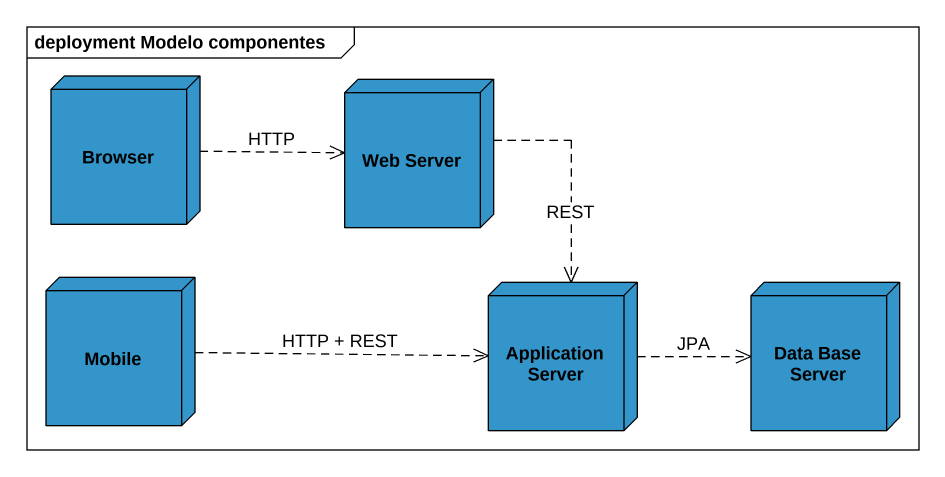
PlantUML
@startuml
mainframe deployment Modelo componentes
node Browser #3395CA
node "Web Server" as Web_Server #3395CA
node Mobile #3395CA
node "Application Server" as Application_Server #3395CA
node "Data Base Server" as Data_Base_Server #3395CA
Browser .right.> Web_Server : HTTP
Web_Server ..> Application_Server : REST
Mobile .right.> Application_Server : HTTP + REST
Application_Server .right.> Data_Base_Server : JPA
@enduml
